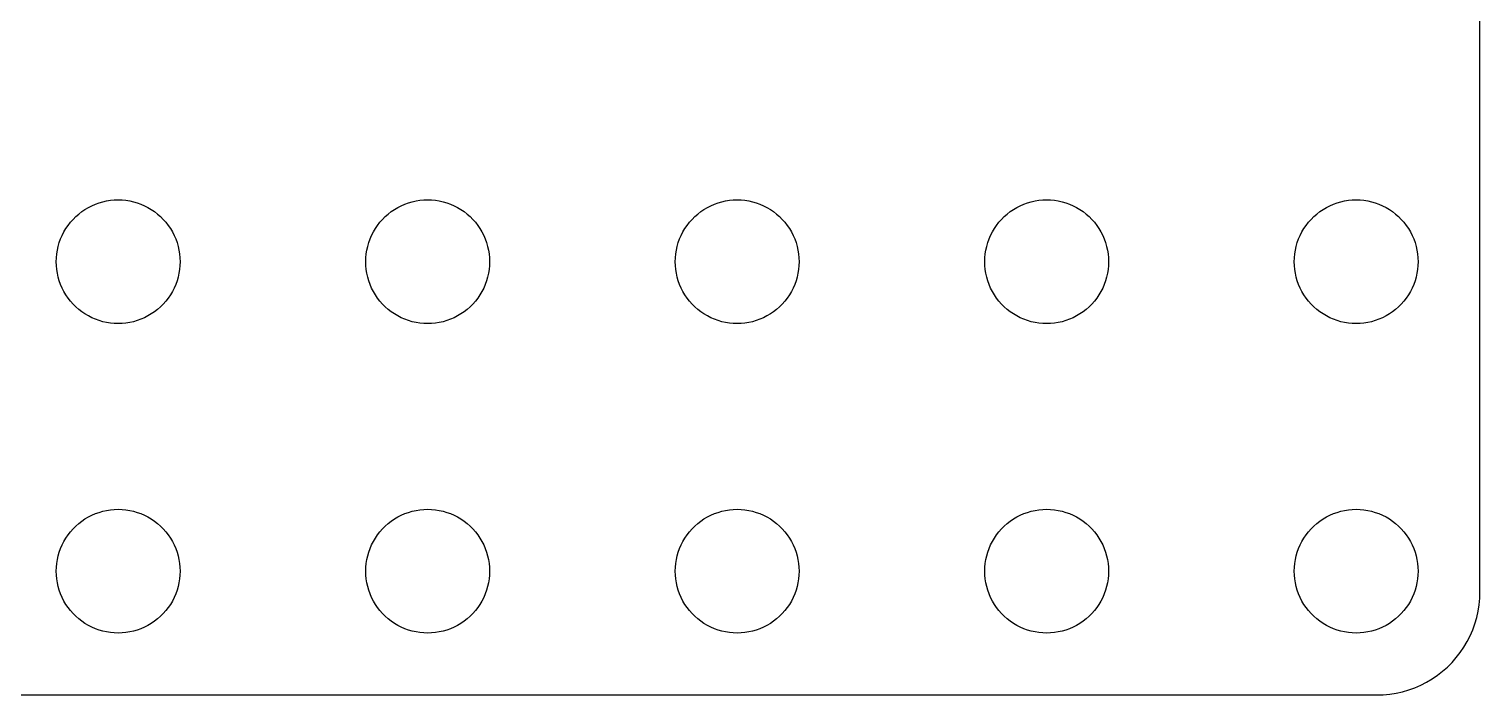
# Model space of a CAD drawing. Header units: metres. Extents: x -66 to 66, y -36 to 36.
# Drawn here: x -4.3 to 66, y -36 to -3.7 of the extents above; entities that cross this region are included whole.
import ezdxf

# ---------------------------------------------------------------- set-up
doc = ezdxf.new("R2010")
doc.units = ezdxf.units.M

msp = doc.modelspace()

# ---------------------------------------------------------------- linework, layer by layer
for p, q in [((66, -31), (66, 31)), ((-1.91226, -12.6884), (-1.76335, -12.5729)), ((-1.76335, -12.5729), (-1.60747, -12.467)), ((-1.60747, -12.467), (-1.44525, -12.3711)), ((-1.44525, -12.3711), (-1.27733, -12.2855)), ((-1.27733, -12.2855), (-1.10437, -12.2107)), ((-1.10437, -12.2107), (-0.927048, -12.1468)), ((-0.927048, -12.1468), (-0.746063, -12.0942)), ((-0.746063, -12.0942), (-0.562134, -12.0531)), ((-0.562134, -12.0531), (-0.375992, -12.0237)), ((-0.375992, -12.0237), (-0.18837, -12.0059)), ((-0.18837, -12.0059), (0, -12)), ((0, -12), (0.18837, -12.0059)), ((0.18837, -12.0059), (0.375992, -12.0237)), ((0.375992, -12.0237), (0.562134, -12.0531)), ((0.562134, -12.0531), (0.746063, -12.0942)), ((0.746063, -12.0942), (0.927048, -12.1468)), ((0.927048, -12.1468), (1.10437, -12.2107)), ((1.10437, -12.2107), (1.27733, -12.2855)), ((1.27733, -12.2855), (1.44525, -12.3711)), ((1.44525, -12.3711), (1.60747, -12.467)), ((1.60747, -12.467), (1.76335, -12.5729)), ((1.76335, -12.5729), (1.91226, -12.6884)), ((13.0877, -12.6884), (13.2366, -12.5729)), ((13.2366, -12.5729), (13.3925, -12.467)), ((13.3925, -12.467), (13.5547, -12.3711)), ((13.5547, -12.3711), (13.7227, -12.2855)), ((13.7227, -12.2855), (13.8956, -12.2107)), ((13.8956, -12.2107), (14.0729, -12.1468)), ((14.0729, -12.1468), (14.2539, -12.0942)), ((14.2539, -12.0942), (14.4379, -12.0531)), ((14.4379, -12.0531), (14.624, -12.0237)), ((14.624, -12.0237), (14.8116, -12.0059)), ((14.8116, -12.0059), (15, -12)), ((15, -12), (15.1884, -12.0059)), ((15.1884, -12.0059), (15.376, -12.0237)), ((15.376, -12.0237), (15.5621, -12.0531)), ((15.5621, -12.0531), (15.7461, -12.0942)), ((15.7461, -12.0942), (15.927, -12.1468)), ((15.927, -12.1468), (16.1044, -12.2107)), ((16.1044, -12.2107), (16.2773, -12.2855)), ((16.2773, -12.2855), (16.4453, -12.3711)), ((16.4453, -12.3711), (16.6075, -12.467)), ((16.6075, -12.467), (16.7634, -12.5729)), ((16.7634, -12.5729), (16.9123, -12.6884)), ((28.0877, -12.6884), (28.2366, -12.5729)), ((28.2366, -12.5729), (28.3925, -12.467)), ((28.3925, -12.467), (28.5547, -12.3711)), ((28.5547, -12.3711), (28.7227, -12.2855)), ((28.7227, -12.2855), (28.8956, -12.2107)), ((28.8956, -12.2107), (29.0729, -12.1468)), ((29.0729, -12.1468), (29.2539, -12.0942)), ((29.2539, -12.0942), (29.4379, -12.0531)), ((29.4379, -12.0531), (29.624, -12.0237)), ((29.624, -12.0237), (29.8116, -12.0059)), ((29.8116, -12.0059), (30, -12)), ((30, -12), (30.1884, -12.0059)), ((30.1884, -12.0059), (30.376, -12.0237)), ((30.376, -12.0237), (30.5621, -12.0531)), ((30.5621, -12.0531), (30.7461, -12.0942)), ((30.7461, -12.0942), (30.927, -12.1468)), ((30.927, -12.1468), (31.1044, -12.2107)), ((31.1044, -12.2107), (31.2773, -12.2855)), ((31.2773, -12.2855), (31.4453, -12.3711)), ((31.4453, -12.3711), (31.6075, -12.467)), ((31.6075, -12.467), (31.7634, -12.5729)), ((31.7634, -12.5729), (31.9123, -12.6884)), ((43.0877, -12.6884), (43.2366, -12.5729)), ((43.2366, -12.5729), (43.3925, -12.467)), ((43.3925, -12.467), (43.5547, -12.3711)), ((43.5547, -12.3711), (43.7227, -12.2855)), ((43.7227, -12.2855), (43.8956, -12.2107)), ((43.8956, -12.2107), (44.0729, -12.1468)), ((44.0729, -12.1468), (44.2539, -12.0942)), ((44.2539, -12.0942), (44.4379, -12.0531)), ((44.4379, -12.0531), (44.624, -12.0237)), ((44.624, -12.0237), (44.8116, -12.0059)), ((44.8116, -12.0059), (45, -12)), ((45, -12), (45.1884, -12.0059)), ((45.1884, -12.0059), (45.376, -12.0237)), ((45.376, -12.0237), (45.5621, -12.0531)), ((45.5621, -12.0531), (45.7461, -12.0942)), ((45.7461, -12.0942), (45.927, -12.1468)), ((45.927, -12.1468), (46.1044, -12.2107)), ((46.1044, -12.2107), (46.2773, -12.2855)), ((46.2773, -12.2855), (46.4453, -12.3711)), ((46.4453, -12.3711), (46.6075, -12.467)), ((46.6075, -12.467), (46.7634, -12.5729)), ((46.7634, -12.5729), (46.9123, -12.6884)), ((58.0877, -12.6884), (58.2366, -12.5729)), ((58.2366, -12.5729), (58.3925, -12.467)), ((58.3925, -12.467), (58.5547, -12.3711)), ((58.5547, -12.3711), (58.7227, -12.2855)), ((58.7227, -12.2855), (58.8956, -12.2107)), ((58.8956, -12.2107), (59.0729, -12.1468)), ((59.0729, -12.1468), (59.2539, -12.0942)), ((59.2539, -12.0942), (59.4379, -12.0531)), ((59.4379, -12.0531), (59.624, -12.0237)), ((59.624, -12.0237), (59.8116, -12.0059)), ((59.8116, -12.0059), (60, -12)), ((60, -12), (60.1884, -12.0059)), ((60.1884, -12.0059), (60.376, -12.0237)), ((60.376, -12.0237), (60.5621, -12.0531)), ((60.5621, -12.0531), (60.7461, -12.0942)), ((60.7461, -12.0942), (60.927, -12.1468)), ((60.927, -12.1468), (61.1044, -12.2107)), ((61.1044, -12.2107), (61.2773, -12.2855)), ((61.2773, -12.2855), (61.4453, -12.3711)), ((61.4453, -12.3711), (61.6075, -12.467)), ((61.6075, -12.467), (61.7634, -12.5729)), ((61.7634, -12.5729), (61.9123, -12.6884)), ((-2.53297, -13.3925), (-2.42705, -13.2366)), ((-2.42705, -13.2366), (-2.31154, -13.0877)), ((-2.31154, -13.0877), (-2.1869, -12.9464)), ((-2.1869, -12.9464), (-2.05363, -12.8131)), ((-2.05363, -12.8131), (-1.91226, -12.6884)), ((1.91226, -12.6884), (2.05363, -12.8131)), ((2.05363, -12.8131), (2.1869, -12.9464)), ((2.1869, -12.9464), (2.31154, -13.0877)), ((2.31154, -13.0877), (2.42705, -13.2366)), ((2.42705, -13.2366), (2.53297, -13.3925)), ((12.467, -13.3925), (12.5729, -13.2366)), ((12.5729, -13.2366), (12.6884, -13.0877)), ((12.6884, -13.0877), (12.8131, -12.9464)), ((12.8131, -12.9464), (12.9464, -12.8131)), ((12.9464, -12.8131), (13.0877, -12.6884)), ((16.9123, -12.6884), (17.0536, -12.8131)), ((17.0536, -12.8131), (17.1869, -12.9464)), ((17.1869, -12.9464), (17.3115, -13.0877)), ((17.3115, -13.0877), (17.427, -13.2366)), ((17.427, -13.2366), (17.533, -13.3925)), ((27.467, -13.3925), (27.5729, -13.2366)), ((27.5729, -13.2366), (27.6884, -13.0877)), ((27.6884, -13.0877), (27.8131, -12.9464)), ((27.8131, -12.9464), (27.9464, -12.8131)), ((27.9464, -12.8131), (28.0877, -12.6884)), ((31.9123, -12.6884), (32.0536, -12.8131)), ((32.0536, -12.8131), (32.1869, -12.9464)), ((32.1869, -12.9464), (32.3115, -13.0877)), ((32.3115, -13.0877), (32.427, -13.2366)), ((32.427, -13.2366), (32.533, -13.3925)), ((42.467, -13.3925), (42.5729, -13.2366)), ((42.5729, -13.2366), (42.6885, -13.0877)), ((42.6885, -13.0877), (42.8131, -12.9464)), ((42.8131, -12.9464), (42.9464, -12.8131)), ((42.9464, -12.8131), (43.0877, -12.6884)), ((46.9123, -12.6884), (47.0536, -12.8131)), ((47.0536, -12.8131), (47.1869, -12.9464)), ((47.1869, -12.9464), (47.3115, -13.0877)), ((47.3115, -13.0877), (47.427, -13.2366)), ((47.427, -13.2366), (47.533, -13.3925)), ((57.467, -13.3925), (57.5729, -13.2366)), ((57.5729, -13.2366), (57.6885, -13.0877)), ((57.6885, -13.0877), (57.8131, -12.9464)), ((57.8131, -12.9464), (57.9464, -12.8131)), ((57.9464, -12.8131), (58.0877, -12.6884)), ((61.9123, -12.6884), (62.0536, -12.8131)), ((62.0536, -12.8131), (62.1869, -12.9464)), ((62.1869, -12.9464), (62.3115, -13.0877)), ((62.3115, -13.0877), (62.427, -13.2366)), ((62.427, -13.2366), (62.533, -13.3925)), ((-2.85316, -14.0729), (-2.78932, -13.8956)), ((-2.78932, -13.8956), (-2.71448, -13.7227)), ((-2.71448, -13.7227), (-2.62891, -13.5547)), ((-2.62891, -13.5547), (-2.53297, -13.3925)), ((2.53297, -13.3925), (2.62891, -13.5547)), ((2.62891, -13.5547), (2.71448, -13.7227)), ((2.71448, -13.7227), (2.78932, -13.8956)), ((2.78932, -13.8956), (2.85316, -14.0729)), ((12.1468, -14.0729), (12.2107, -13.8956)), ((12.2107, -13.8956), (12.2855, -13.7227)), ((12.2855, -13.7227), (12.3711, -13.5547)), ((12.3711, -13.5547), (12.467, -13.3925)), ((17.533, -13.3925), (17.6289, -13.5547)), ((17.6289, -13.5547), (17.7145, -13.7227)), ((17.7145, -13.7227), (17.7893, -13.8956)), ((17.7893, -13.8956), (17.8532, -14.0729)), ((27.1468, -14.0729), (27.2107, -13.8956)), ((27.2107, -13.8956), (27.2855, -13.7227)), ((27.2855, -13.7227), (27.3711, -13.5547)), ((27.3711, -13.5547), (27.467, -13.3925)), ((32.533, -13.3925), (32.6289, -13.5547)), ((32.6289, -13.5547), (32.7145, -13.7227)), ((32.7145, -13.7227), (32.7893, -13.8956)), ((32.7893, -13.8956), (32.8532, -14.0729)), ((42.1468, -14.0729), (42.2107, -13.8956)), ((42.2107, -13.8956), (42.2855, -13.7227)), ((42.2855, -13.7227), (42.3711, -13.5547)), ((42.3711, -13.5547), (42.467, -13.3925)), ((47.533, -13.3925), (47.6289, -13.5547)), ((47.6289, -13.5547), (47.7145, -13.7227)), ((47.7145, -13.7227), (47.7893, -13.8956)), ((47.7893, -13.8956), (47.8532, -14.0729)), ((57.1468, -14.0729), (57.2107, -13.8956)), ((57.2107, -13.8956), (57.2855, -13.7227)), ((57.2855, -13.7227), (57.3711, -13.5547)), ((57.3711, -13.5547), (57.467, -13.3925)), ((62.533, -13.3925), (62.6289, -13.5547)), ((62.6289, -13.5547), (62.7145, -13.7227)), ((62.7145, -13.7227), (62.7893, -13.8956)), ((62.7893, -13.8956), (62.8532, -14.0729)), ((-2.99408, -14.8116), (-2.97633, -14.624)), ((-2.97633, -14.624), (-2.94685, -14.4379)), ((-2.94685, -14.4379), (-2.90575, -14.2539)), ((-2.90575, -14.2539), (-2.85316, -14.0729)), ((2.85316, -14.0729), (2.90575, -14.2539)), ((2.90575, -14.2539), (2.94685, -14.4379)), ((2.94685, -14.4379), (2.97633, -14.624)), ((2.97633, -14.624), (2.99408, -14.8116)), ((12.0059, -14.8116), (12.0237, -14.624)), ((12.0237, -14.624), (12.0531, -14.4379)), ((12.0531, -14.4379), (12.0942, -14.2539)), ((12.0942, -14.2539), (12.1468, -14.0729)), ((17.8532, -14.0729), (17.9057, -14.2539)), ((17.9057, -14.2539), (17.9469, -14.4379)), ((17.9469, -14.4379), (17.9763, -14.624)), ((17.9763, -14.624), (17.9941, -14.8116)), ((27.0059, -14.8116), (27.0237, -14.624)), ((27.0237, -14.624), (27.0531, -14.4379)), ((27.0531, -14.4379), (27.0942, -14.2539)), ((27.0942, -14.2539), (27.1468, -14.0729)), ((32.8532, -14.0729), (32.9057, -14.2539)), ((32.9057, -14.2539), (32.9469, -14.4379)), ((32.9469, -14.4379), (32.9763, -14.624)), ((32.9763, -14.624), (32.9941, -14.8116)), ((42.0059, -14.8116), (42.0237, -14.624)), ((42.0237, -14.624), (42.0531, -14.4379)), ((42.0531, -14.4379), (42.0942, -14.2539)), ((42.0942, -14.2539), (42.1468, -14.0729)), ((47.8532, -14.0729), (47.9057, -14.2539)), ((47.9057, -14.2539), (47.9469, -14.4379)), ((47.9469, -14.4379), (47.9763, -14.624)), ((47.9763, -14.624), (47.9941, -14.8116)), ((57.0059, -14.8116), (57.0237, -14.624)), ((57.0237, -14.624), (57.0531, -14.4379)), ((57.0531, -14.4379), (57.0942, -14.2539)), ((57.0942, -14.2539), (57.1468, -14.0729)), ((62.8532, -14.0729), (62.9057, -14.2539)), ((62.9057, -14.2539), (62.9469, -14.4379)), ((62.9469, -14.4379), (62.9763, -14.624)), ((62.9763, -14.624), (62.9941, -14.8116)), ((-3, -15), (-2.99408, -14.8116)), ((-2.99408, -15.1884), (-3, -15)), ((-2.97633, -15.376), (-2.99408, -15.1884)), ((-2.94685, -15.5621), (-2.97633, -15.376)), ((2.97633, -15.376), (2.94685, -15.5621)), ((2.99408, -15.1884), (2.97633, -15.376)), ((2.99408, -14.8116), (3, -15)), ((3, -15), (2.99408, -15.1884)), ((12, -15), (12.0059, -14.8116)), ((12.0059, -15.1884), (12, -15)), ((12.0237, -15.376), (12.0059, -15.1884)), ((12.0531, -15.5621), (12.0237, -15.376)), ((17.9763, -15.376), (17.9469, -15.5621)), ((17.9941, -15.1884), (17.9763, -15.376)), ((17.9941, -14.8116), (18, -15)), ((18, -15), (17.9941, -15.1884)), ((27, -15), (27.0059, -14.8116)), ((27.0059, -15.1884), (27, -15)), ((27.0237, -15.376), (27.0059, -15.1884)), ((27.0531, -15.5621), (27.0237, -15.376)), ((32.9763, -15.376), (32.9469, -15.5621)), ((32.9941, -15.1884), (32.9763, -15.376)), ((32.9941, -14.8116), (33, -15)), ((33, -15), (32.9941, -15.1884)), ((42, -15), (42.0059, -14.8116)), ((42.0059, -15.1884), (42, -15)), ((42.0237, -15.376), (42.0059, -15.1884)), ((42.0531, -15.5621), (42.0237, -15.376)), ((47.9763, -15.376), (47.9469, -15.5621)), ((47.9941, -15.1884), (47.9763, -15.376)), ((47.9941, -14.8116), (48, -15)), ((48, -15), (47.9941, -15.1884)), ((57, -15), (57.0059, -14.8116)), ((57.0059, -15.1884), (57, -15)), ((57.0237, -15.376), (57.0059, -15.1884)), ((57.0531, -15.5621), (57.0237, -15.376)), ((62.9763, -15.376), (62.9469, -15.5621)), ((62.9941, -15.1884), (62.9763, -15.376)), ((62.9941, -14.8116), (63, -15)), ((63, -15), (62.9941, -15.1884)), ((-2.90575, -15.7461), (-2.94685, -15.5621)), ((-2.85316, -15.927), (-2.90575, -15.7461)), ((-2.78932, -16.1044), (-2.85316, -15.927)), ((-2.71448, -16.2773), (-2.78932, -16.1044)), ((2.78932, -16.1044), (2.71448, -16.2773)), ((2.85316, -15.927), (2.78932, -16.1044)), ((2.90575, -15.7461), (2.85316, -15.927)), ((2.94685, -15.5621), (2.90575, -15.7461)), ((12.0942, -15.7461), (12.0531, -15.5621)), ((12.1468, -15.927), (12.0942, -15.7461)), ((12.2107, -16.1044), (12.1468, -15.927)), ((12.2855, -16.2773), (12.2107, -16.1044)), ((17.7893, -16.1044), (17.7145, -16.2773)), ((17.8532, -15.927), (17.7893, -16.1044)), ((17.9057, -15.7461), (17.8532, -15.927)), ((17.9469, -15.5621), (17.9057, -15.7461)), ((27.0942, -15.7461), (27.0531, -15.5621)), ((27.1468, -15.927), (27.0942, -15.7461)), ((27.2107, -16.1044), (27.1468, -15.927)), ((27.2855, -16.2773), (27.2107, -16.1044)), ((32.7893, -16.1044), (32.7145, -16.2773)), ((32.8532, -15.927), (32.7893, -16.1044)), ((32.9057, -15.7461), (32.8532, -15.927)), ((32.9469, -15.5621), (32.9057, -15.7461)), ((42.0942, -15.7461), (42.0531, -15.5621)), ((42.1468, -15.927), (42.0942, -15.7461)), ((42.2107, -16.1044), (42.1468, -15.927)), ((42.2855, -16.2773), (42.2107, -16.1044)), ((47.7893, -16.1044), (47.7145, -16.2773)), ((47.8532, -15.927), (47.7893, -16.1044)), ((47.9057, -15.7461), (47.8532, -15.927)), ((47.9469, -15.5621), (47.9057, -15.7461)), ((57.0942, -15.7461), (57.0531, -15.5621)), ((57.1468, -15.927), (57.0942, -15.7461)), ((57.2107, -16.1044), (57.1468, -15.927)), ((57.2855, -16.2773), (57.2107, -16.1044)), ((62.7893, -16.1044), (62.7145, -16.2773)), ((62.8532, -15.927), (62.7893, -16.1044)), ((62.9057, -15.7461), (62.8532, -15.927)), ((62.9469, -15.5621), (62.9057, -15.7461)), ((-2.62891, -16.4453), (-2.71448, -16.2773)), ((-2.53297, -16.6075), (-2.62891, -16.4453)), ((-2.42705, -16.7634), (-2.53297, -16.6075)), ((-2.31154, -16.9123), (-2.42705, -16.7634)), ((2.42705, -16.7634), (2.31154, -16.9123)), ((2.53297, -16.6075), (2.42705, -16.7634)), ((2.62891, -16.4453), (2.53297, -16.6075)), ((2.71448, -16.2773), (2.62891, -16.4453)), ((12.3711, -16.4453), (12.2855, -16.2773)), ((12.467, -16.6075), (12.3711, -16.4453)), ((12.5729, -16.7634), (12.467, -16.6075)), ((12.6884, -16.9123), (12.5729, -16.7634)), ((17.427, -16.7634), (17.3115, -16.9123)), ((17.533, -16.6075), (17.427, -16.7634)), ((17.6289, -16.4453), (17.533, -16.6075)), ((17.7145, -16.2773), (17.6289, -16.4453)), ((27.3711, -16.4453), (27.2855, -16.2773)), ((27.467, -16.6075), (27.3711, -16.4453)), ((27.5729, -16.7634), (27.467, -16.6075)), ((27.6884, -16.9123), (27.5729, -16.7634)), ((32.427, -16.7634), (32.3115, -16.9123)), ((32.533, -16.6075), (32.427, -16.7634)), ((32.6289, -16.4453), (32.533, -16.6075)), ((32.7145, -16.2773), (32.6289, -16.4453)), ((42.3711, -16.4453), (42.2855, -16.2773)), ((42.467, -16.6075), (42.3711, -16.4453)), ((42.5729, -16.7634), (42.467, -16.6075)), ((42.6885, -16.9123), (42.5729, -16.7634)), ((47.427, -16.7634), (47.3115, -16.9123)), ((47.533, -16.6075), (47.427, -16.7634)), ((47.6289, -16.4453), (47.533, -16.6075)), ((47.7145, -16.2773), (47.6289, -16.4453)), ((57.3711, -16.4453), (57.2855, -16.2773)), ((57.467, -16.6075), (57.3711, -16.4453)), ((57.5729, -16.7634), (57.467, -16.6075)), ((57.6885, -16.9123), (57.5729, -16.7634)), ((62.427, -16.7634), (62.3115, -16.9123)), ((62.533, -16.6075), (62.427, -16.7634)), ((62.6289, -16.4453), (62.533, -16.6075)), ((62.7145, -16.2773), (62.6289, -16.4453)), ((-2.1869, -17.0536), (-2.31154, -16.9123)), ((-2.05363, -17.1869), (-2.1869, -17.0536)), ((-1.91226, -17.3115), (-2.05363, -17.1869)), ((-1.76335, -17.427), (-1.91226, -17.3115)), ((-1.60747, -17.533), (-1.76335, -17.427)), ((-1.44525, -17.6289), (-1.60747, -17.533)), ((1.60747, -17.533), (1.44525, -17.6289)), ((1.76335, -17.427), (1.60747, -17.533)), ((1.91226, -17.3115), (1.76335, -17.427)), ((2.05363, -17.1869), (1.91226, -17.3115)), ((2.1869, -17.0536), (2.05363, -17.1869)), ((2.31154, -16.9123), (2.1869, -17.0536)), ((12.8131, -17.0536), (12.6884, -16.9123)), ((12.9464, -17.1869), (12.8131, -17.0536)), ((13.0877, -17.3115), (12.9464, -17.1869)), ((13.2366, -17.427), (13.0877, -17.3115)), ((13.3925, -17.533), (13.2366, -17.427)), ((13.5547, -17.6289), (13.3925, -17.533)), ((16.6075, -17.533), (16.4453, -17.6289)), ((16.7634, -17.427), (16.6075, -17.533)), ((16.9123, -17.3115), (16.7634, -17.427)), ((17.0536, -17.1869), (16.9123, -17.3115)), ((17.1869, -17.0536), (17.0536, -17.1869)), ((17.3115, -16.9123), (17.1869, -17.0536)), ((27.8131, -17.0536), (27.6884, -16.9123)), ((27.9464, -17.1869), (27.8131, -17.0536)), ((28.0877, -17.3115), (27.9464, -17.1869)), ((28.2366, -17.427), (28.0877, -17.3115)), ((28.3925, -17.533), (28.2366, -17.427)), ((28.5547, -17.6289), (28.3925, -17.533)), ((31.6075, -17.533), (31.4453, -17.6289)), ((31.7634, -17.427), (31.6075, -17.533)), ((31.9123, -17.3115), (31.7634, -17.427)), ((32.0536, -17.1869), (31.9123, -17.3115)), ((32.1869, -17.0536), (32.0536, -17.1869)), ((32.3115, -16.9123), (32.1869, -17.0536)), ((42.8131, -17.0536), (42.6885, -16.9123)), ((42.9464, -17.1869), (42.8131, -17.0536)), ((43.0877, -17.3115), (42.9464, -17.1869)), ((43.2366, -17.427), (43.0877, -17.3115)), ((43.3925, -17.533), (43.2366, -17.427)), ((43.5547, -17.6289), (43.3925, -17.533)), ((46.6075, -17.533), (46.4453, -17.6289)), ((46.7634, -17.427), (46.6075, -17.533)), ((46.9123, -17.3115), (46.7634, -17.427)), ((47.0536, -17.1869), (46.9123, -17.3115)), ((47.1869, -17.0536), (47.0536, -17.1869)), ((47.3115, -16.9123), (47.1869, -17.0536)), ((57.8131, -17.0536), (57.6885, -16.9123)), ((57.9464, -17.1869), (57.8131, -17.0536)), ((58.0877, -17.3115), (57.9464, -17.1869)), ((58.2366, -17.427), (58.0877, -17.3115)), ((58.3925, -17.533), (58.2366, -17.427)), ((58.5547, -17.6289), (58.3925, -17.533)), ((61.6075, -17.533), (61.4453, -17.6289)), ((61.7634, -17.427), (61.6075, -17.533)), ((61.9123, -17.3115), (61.7634, -17.427)), ((62.0536, -17.1869), (61.9123, -17.3115)), ((62.1869, -17.0536), (62.0536, -17.1869)), ((62.3115, -16.9123), (62.1869, -17.0536)), ((-1.27733, -17.7145), (-1.44525, -17.6289)), ((-1.10437, -17.7893), (-1.27733, -17.7145)), ((-0.927048, -17.8532), (-1.10437, -17.7893)), ((-0.746063, -17.9057), (-0.927048, -17.8532)), ((-0.562134, -17.9469), (-0.746063, -17.9057)), ((-0.375992, -17.9763), (-0.562134, -17.9469)), ((-0.18837, -17.9941), (-0.375992, -17.9763)), ((0, -18), (-0.18837, -17.9941)), ((0.18837, -17.9941), (0, -18)), ((0.375992, -17.9763), (0.18837, -17.9941)), ((0.562134, -17.9469), (0.375992, -17.9763)), ((0.746063, -17.9057), (0.562134, -17.9469)), ((0.927048, -17.8532), (0.746063, -17.9057)), ((1.10437, -17.7893), (0.927048, -17.8532)), ((1.27733, -17.7145), (1.10437, -17.7893)), ((1.44525, -17.6289), (1.27733, -17.7145)), ((13.7227, -17.7145), (13.5547, -17.6289)), ((13.8956, -17.7893), (13.7227, -17.7145)), ((14.0729, -17.8532), (13.8956, -17.7893)), ((14.2539, -17.9057), (14.0729, -17.8532)), ((14.4379, -17.9469), (14.2539, -17.9057)), ((14.624, -17.9763), (14.4379, -17.9469)), ((14.8116, -17.9941), (14.624, -17.9763)), ((15, -18), (14.8116, -17.9941)), ((15.1884, -17.9941), (15, -18)), ((15.376, -17.9763), (15.1884, -17.9941)), ((15.5621, -17.9469), (15.376, -17.9763)), ((15.7461, -17.9057), (15.5621, -17.9469)), ((15.927, -17.8532), (15.7461, -17.9057)), ((16.1044, -17.7893), (15.927, -17.8532)), ((16.2773, -17.7145), (16.1044, -17.7893)), ((16.4453, -17.6289), (16.2773, -17.7145)), ((28.7227, -17.7145), (28.5547, -17.6289)), ((28.8956, -17.7893), (28.7227, -17.7145)), ((29.0729, -17.8532), (28.8956, -17.7893)), ((29.2539, -17.9057), (29.0729, -17.8532)), ((29.4379, -17.9469), (29.2539, -17.9057)), ((29.624, -17.9763), (29.4379, -17.9469)), ((29.8116, -17.9941), (29.624, -17.9763)), ((30, -18), (29.8116, -17.9941)), ((30.1884, -17.9941), (30, -18)), ((30.376, -17.9763), (30.1884, -17.9941)), ((30.5621, -17.9469), (30.376, -17.9763)), ((30.7461, -17.9057), (30.5621, -17.9469)), ((30.927, -17.8532), (30.7461, -17.9057)), ((31.1044, -17.7893), (30.927, -17.8532)), ((31.2773, -17.7145), (31.1044, -17.7893)), ((31.4453, -17.6289), (31.2773, -17.7145)), ((43.7227, -17.7145), (43.5547, -17.6289)), ((43.8956, -17.7893), (43.7227, -17.7145)), ((44.0729, -17.8532), (43.8956, -17.7893)), ((44.2539, -17.9057), (44.0729, -17.8532)), ((44.4379, -17.9469), (44.2539, -17.9057)), ((44.624, -17.9763), (44.4379, -17.9469)), ((44.8116, -17.9941), (44.624, -17.9763)), ((45, -18), (44.8116, -17.9941)), ((45.1884, -17.9941), (45, -18)), ((45.376, -17.9763), (45.1884, -17.9941)), ((45.5621, -17.9469), (45.376, -17.9763)), ((45.7461, -17.9057), (45.5621, -17.9469)), ((45.927, -17.8532), (45.7461, -17.9057)), ((46.1044, -17.7893), (45.927, -17.8532)), ((46.2773, -17.7145), (46.1044, -17.7893)), ((46.4453, -17.6289), (46.2773, -17.7145)), ((58.7227, -17.7145), (58.5547, -17.6289)), ((58.8956, -17.7893), (58.7227, -17.7145)), ((59.0729, -17.8532), (58.8956, -17.7893)), ((59.2539, -17.9057), (59.0729, -17.8532)), ((59.4379, -17.9469), (59.2539, -17.9057)), ((59.624, -17.9763), (59.4379, -17.9469)), ((59.8116, -17.9941), (59.624, -17.9763)), ((60, -18), (59.8116, -17.9941)), ((60.1884, -17.9941), (60, -18)), ((60.376, -17.9763), (60.1884, -17.9941)), ((60.5621, -17.9469), (60.376, -17.9763)), ((60.7461, -17.9057), (60.5621, -17.9469)), ((60.927, -17.8532), (60.7461, -17.9057)), ((61.1044, -17.7893), (60.927, -17.8532)), ((61.2773, -17.7145), (61.1044, -17.7893)), ((61.4453, -17.6289), (61.2773, -17.7145)), ((-1.60747, -27.467), (-1.44525, -27.3711)), ((-1.44525, -27.3711), (-1.27733, -27.2855)), ((-1.27733, -27.2855), (-1.10437, -27.2107)), ((-1.10437, -27.2107), (-0.927048, -27.1468)), ((-0.927048, -27.1468), (-0.746063, -27.0942)), ((-0.746063, -27.0942), (-0.562134, -27.0531)), ((-0.562134, -27.0531), (-0.375992, -27.0237)), ((-0.375992, -27.0237), (-0.18837, -27.0059)), ((-0.18837, -27.0059), (0, -27)), ((0, -27), (0.18837, -27.0059)), ((0.18837, -27.0059), (0.375992, -27.0237)), ((0.375992, -27.0237), (0.562134, -27.0531)), ((0.562134, -27.0531), (0.746063, -27.0942)), ((0.746063, -27.0942), (0.927048, -27.1468)), ((0.927048, -27.1468), (1.10437, -27.2107)), ((1.10437, -27.2107), (1.27733, -27.2855)), ((1.27733, -27.2855), (1.44525, -27.3711)), ((1.44525, -27.3711), (1.60747, -27.467)), ((13.3925, -27.467), (13.5547, -27.3711)), ((13.5547, -27.3711), (13.7227, -27.2855)), ((13.7227, -27.2855), (13.8956, -27.2107)), ((13.8956, -27.2107), (14.0729, -27.1468)), ((14.0729, -27.1468), (14.2539, -27.0942)), ((14.2539, -27.0942), (14.4379, -27.0531)), ((14.4379, -27.0531), (14.624, -27.0237)), ((14.624, -27.0237), (14.8116, -27.0059)), ((14.8116, -27.0059), (15, -27)), ((15, -27), (15.1884, -27.0059)), ((15.1884, -27.0059), (15.376, -27.0237)), ((15.376, -27.0237), (15.5621, -27.0531)), ((15.5621, -27.0531), (15.7461, -27.0942)), ((15.7461, -27.0942), (15.927, -27.1468)), ((15.927, -27.1468), (16.1044, -27.2107)), ((16.1044, -27.2107), (16.2773, -27.2855)), ((16.2773, -27.2855), (16.4453, -27.3711)), ((16.4453, -27.3711), (16.6075, -27.467)), ((28.3925, -27.467), (28.5547, -27.3711)), ((28.5547, -27.3711), (28.7227, -27.2855)), ((28.7227, -27.2855), (28.8956, -27.2107)), ((28.8956, -27.2107), (29.0729, -27.1468)), ((29.0729, -27.1468), (29.2539, -27.0942)), ((29.2539, -27.0942), (29.4379, -27.0531)), ((29.4379, -27.0531), (29.624, -27.0237)), ((29.624, -27.0237), (29.8116, -27.0059)), ((29.8116, -27.0059), (30, -27)), ((30, -27), (30.1884, -27.0059)), ((30.1884, -27.0059), (30.376, -27.0237)), ((30.376, -27.0237), (30.5621, -27.0531)), ((30.5621, -27.0531), (30.7461, -27.0942)), ((30.7461, -27.0942), (30.927, -27.1468)), ((30.927, -27.1468), (31.1044, -27.2107)), ((31.1044, -27.2107), (31.2773, -27.2855)), ((31.2773, -27.2855), (31.4453, -27.3711)), ((31.4453, -27.3711), (31.6075, -27.467)), ((43.3925, -27.467), (43.5547, -27.3711)), ((43.5547, -27.3711), (43.7227, -27.2855)), ((43.7227, -27.2855), (43.8956, -27.2107)), ((43.8956, -27.2107), (44.0729, -27.1468)), ((44.0729, -27.1468), (44.2539, -27.0942)), ((44.2539, -27.0942), (44.4379, -27.0531)), ((44.4379, -27.0531), (44.624, -27.0237)), ((44.624, -27.0237), (44.8116, -27.0059)), ((44.8116, -27.0059), (45, -27)), ((45, -27), (45.1884, -27.0059)), ((45.1884, -27.0059), (45.376, -27.0237)), ((45.376, -27.0237), (45.5621, -27.0531)), ((45.5621, -27.0531), (45.7461, -27.0942)), ((45.7461, -27.0942), (45.927, -27.1468)), ((45.927, -27.1468), (46.1044, -27.2107)), ((46.1044, -27.2107), (46.2773, -27.2855)), ((46.2773, -27.2855), (46.4453, -27.3711)), ((46.4453, -27.3711), (46.6075, -27.467)), ((58.3925, -27.467), (58.5547, -27.3711)), ((58.5547, -27.3711), (58.7227, -27.2855)), ((58.7227, -27.2855), (58.8956, -27.2107)), ((58.8956, -27.2107), (59.0729, -27.1468)), ((59.0729, -27.1468), (59.2539, -27.0942)), ((59.2539, -27.0942), (59.4379, -27.0531)), ((59.4379, -27.0531), (59.624, -27.0237)), ((59.624, -27.0237), (59.8116, -27.0059)), ((59.8116, -27.0059), (60, -27)), ((60, -27), (60.1884, -27.0059)), ((60.1884, -27.0059), (60.376, -27.0237)), ((60.376, -27.0237), (60.5621, -27.0531)), ((60.5621, -27.0531), (60.7461, -27.0942)), ((60.7461, -27.0942), (60.927, -27.1468)), ((60.927, -27.1468), (61.1044, -27.2107)), ((61.1044, -27.2107), (61.2773, -27.2855)), ((61.2773, -27.2855), (61.4453, -27.3711)), ((61.4453, -27.3711), (61.6075, -27.467)), ((-2.42705, -28.2366), (-2.31154, -28.0877)), ((-2.31154, -28.0877), (-2.1869, -27.9464)), ((-2.1869, -27.9464), (-2.05363, -27.8131)), ((-2.05363, -27.8131), (-1.91226, -27.6884)), ((-1.91226, -27.6884), (-1.76335, -27.5729)), ((-1.76335, -27.5729), (-1.60747, -27.467)), ((1.60747, -27.467), (1.76335, -27.5729)), ((1.76335, -27.5729), (1.91226, -27.6884)), ((1.91226, -27.6884), (2.05363, -27.8131)), ((2.05363, -27.8131), (2.1869, -27.9464)), ((2.1869, -27.9464), (2.31154, -28.0877)), ((2.31154, -28.0877), (2.42705, -28.2366)), ((12.5729, -28.2366), (12.6884, -28.0877)), ((12.6884, -28.0877), (12.8131, -27.9464)), ((12.8131, -27.9464), (12.9464, -27.8131)), ((12.9464, -27.8131), (13.0877, -27.6884)), ((13.0877, -27.6884), (13.2366, -27.5729)), ((13.2366, -27.5729), (13.3925, -27.467)), ((16.6075, -27.467), (16.7634, -27.5729)), ((16.7634, -27.5729), (16.9123, -27.6884)), ((16.9123, -27.6884), (17.0536, -27.8131)), ((17.0536, -27.8131), (17.1869, -27.9464)), ((17.1869, -27.9464), (17.3115, -28.0877)), ((17.3115, -28.0877), (17.427, -28.2366)), ((27.5729, -28.2366), (27.6884, -28.0877)), ((27.6884, -28.0877), (27.8131, -27.9464)), ((27.8131, -27.9464), (27.9464, -27.8131)), ((27.9464, -27.8131), (28.0877, -27.6884)), ((28.0877, -27.6884), (28.2366, -27.5729)), ((28.2366, -27.5729), (28.3925, -27.467)), ((31.6075, -27.467), (31.7634, -27.5729)), ((31.7634, -27.5729), (31.9123, -27.6884)), ((31.9123, -27.6884), (32.0536, -27.8131)), ((32.0536, -27.8131), (32.1869, -27.9464)), ((32.1869, -27.9464), (32.3115, -28.0877)), ((32.3115, -28.0877), (32.427, -28.2366)), ((42.5729, -28.2366), (42.6885, -28.0877)), ((42.6885, -28.0877), (42.8131, -27.9464)), ((42.8131, -27.9464), (42.9464, -27.8131)), ((42.9464, -27.8131), (43.0877, -27.6884)), ((43.0877, -27.6884), (43.2366, -27.5729)), ((43.2366, -27.5729), (43.3925, -27.467)), ((46.6075, -27.467), (46.7634, -27.5729)), ((46.7634, -27.5729), (46.9123, -27.6884)), ((46.9123, -27.6884), (47.0536, -27.8131)), ((47.0536, -27.8131), (47.1869, -27.9464)), ((47.1869, -27.9464), (47.3115, -28.0877)), ((47.3115, -28.0877), (47.427, -28.2366)), ((57.5729, -28.2366), (57.6885, -28.0877)), ((57.6885, -28.0877), (57.8131, -27.9464)), ((57.8131, -27.9464), (57.9464, -27.8131)), ((57.9464, -27.8131), (58.0877, -27.6884)), ((58.0877, -27.6884), (58.2366, -27.5729)), ((58.2366, -27.5729), (58.3925, -27.467)), ((61.6075, -27.467), (61.7634, -27.5729)), ((61.7634, -27.5729), (61.9123, -27.6884)), ((61.9123, -27.6884), (62.0536, -27.8131)), ((62.0536, -27.8131), (62.1869, -27.9464)), ((62.1869, -27.9464), (62.3115, -28.0877)), ((62.3115, -28.0877), (62.427, -28.2366)), ((-2.78932, -28.8956), (-2.71448, -28.7227)), ((-2.71448, -28.7227), (-2.62891, -28.5547)), ((-2.62891, -28.5547), (-2.53297, -28.3925)), ((-2.53297, -28.3925), (-2.42705, -28.2366)), ((2.42705, -28.2366), (2.53297, -28.3925)), ((2.53297, -28.3925), (2.62891, -28.5547)), ((2.62891, -28.5547), (2.71448, -28.7227)), ((2.71448, -28.7227), (2.78932, -28.8956)), ((12.2107, -28.8956), (12.2855, -28.7227)), ((12.2855, -28.7227), (12.3711, -28.5547)), ((12.3711, -28.5547), (12.467, -28.3925)), ((12.467, -28.3925), (12.5729, -28.2366)), ((17.427, -28.2366), (17.533, -28.3925)), ((17.533, -28.3925), (17.6289, -28.5547)), ((17.6289, -28.5547), (17.7145, -28.7227)), ((17.7145, -28.7227), (17.7893, -28.8956)), ((27.2107, -28.8956), (27.2855, -28.7227)), ((27.2855, -28.7227), (27.3711, -28.5547)), ((27.3711, -28.5547), (27.467, -28.3925)), ((27.467, -28.3925), (27.5729, -28.2366)), ((32.427, -28.2366), (32.533, -28.3925)), ((32.533, -28.3925), (32.6289, -28.5547)), ((32.6289, -28.5547), (32.7145, -28.7227)), ((32.7145, -28.7227), (32.7893, -28.8956)), ((42.2107, -28.8956), (42.2855, -28.7227)), ((42.2855, -28.7227), (42.3711, -28.5547)), ((42.3711, -28.5547), (42.467, -28.3925)), ((42.467, -28.3925), (42.5729, -28.2366)), ((47.427, -28.2366), (47.533, -28.3925)), ((47.533, -28.3925), (47.6289, -28.5547)), ((47.6289, -28.5547), (47.7145, -28.7227)), ((47.7145, -28.7227), (47.7893, -28.8956)), ((57.2107, -28.8956), (57.2855, -28.7227)), ((57.2855, -28.7227), (57.3711, -28.5547)), ((57.3711, -28.5547), (57.467, -28.3925)), ((57.467, -28.3925), (57.5729, -28.2366)), ((62.427, -28.2366), (62.533, -28.3925)), ((62.533, -28.3925), (62.6289, -28.5547)), ((62.6289, -28.5547), (62.7145, -28.7227)), ((62.7145, -28.7227), (62.7893, -28.8956)), ((-2.97633, -29.624), (-2.94685, -29.4379)), ((-2.94685, -29.4379), (-2.90575, -29.2539)), ((-2.90575, -29.2539), (-2.85316, -29.0729)), ((-2.85316, -29.0729), (-2.78932, -28.8956)), ((2.78932, -28.8956), (2.85316, -29.0729)), ((2.85316, -29.0729), (2.90575, -29.2539)), ((2.90575, -29.2539), (2.94685, -29.4379)), ((2.94685, -29.4379), (2.97633, -29.624)), ((12.0237, -29.624), (12.0531, -29.4379)), ((12.0531, -29.4379), (12.0942, -29.2539)), ((12.0942, -29.2539), (12.1468, -29.0729)), ((12.1468, -29.0729), (12.2107, -28.8956)), ((17.7893, -28.8956), (17.8532, -29.0729)), ((17.8532, -29.0729), (17.9057, -29.2539)), ((17.9057, -29.2539), (17.9469, -29.4379)), ((17.9469, -29.4379), (17.9763, -29.624)), ((27.0237, -29.624), (27.0531, -29.4379)), ((27.0531, -29.4379), (27.0942, -29.2539)), ((27.0942, -29.2539), (27.1468, -29.0729)), ((27.1468, -29.0729), (27.2107, -28.8956)), ((32.7893, -28.8956), (32.8532, -29.0729)), ((32.8532, -29.0729), (32.9057, -29.2539)), ((32.9057, -29.2539), (32.9469, -29.4379)), ((32.9469, -29.4379), (32.9763, -29.624)), ((42.0237, -29.624), (42.0531, -29.4379)), ((42.0531, -29.4379), (42.0942, -29.2539)), ((42.0942, -29.2539), (42.1468, -29.0729)), ((42.1468, -29.0729), (42.2107, -28.8956)), ((47.7893, -28.8956), (47.8532, -29.0729)), ((47.8532, -29.0729), (47.9057, -29.2539)), ((47.9057, -29.2539), (47.9469, -29.4379)), ((47.9469, -29.4379), (47.9763, -29.624)), ((57.0237, -29.624), (57.0531, -29.4379)), ((57.0531, -29.4379), (57.0942, -29.2539)), ((57.0942, -29.2539), (57.1468, -29.0729)), ((57.1468, -29.0729), (57.2107, -28.8956)), ((62.7893, -28.8956), (62.8532, -29.0729)), ((62.8532, -29.0729), (62.9057, -29.2539)), ((62.9057, -29.2539), (62.9469, -29.4379)), ((62.9469, -29.4379), (62.9763, -29.624)), ((-3, -30), (-2.99408, -29.8116)), ((-2.99408, -30.1884), (-3, -30)), ((-2.99408, -29.8116), (-2.97633, -29.624)), ((-2.97633, -30.376), (-2.99408, -30.1884)), ((2.97633, -29.624), (2.99408, -29.8116)), ((2.99408, -30.1884), (2.97633, -30.376)), ((2.99408, -29.8116), (3, -30)), ((3, -30), (2.99408, -30.1884)), ((12, -30), (12.0059, -29.8116)), ((12.0059, -30.1884), (12, -30)), ((12.0059, -29.8116), (12.0237, -29.624)), ((12.0237, -30.376), (12.0059, -30.1884)), ((17.9763, -29.624), (17.9941, -29.8116)), ((17.9941, -30.1884), (17.9763, -30.376)), ((17.9941, -29.8116), (18, -30)), ((18, -30), (17.9941, -30.1884)), ((27, -30), (27.0059, -29.8116)), ((27.0059, -30.1884), (27, -30)), ((27.0059, -29.8116), (27.0237, -29.624)), ((27.0237, -30.376), (27.0059, -30.1884)), ((32.9763, -29.624), (32.9941, -29.8116)), ((32.9941, -30.1884), (32.9763, -30.376)), ((32.9941, -29.8116), (33, -30)), ((33, -30), (32.9941, -30.1884)), ((42, -30), (42.0059, -29.8116)), ((42.0059, -30.1884), (42, -30)), ((42.0059, -29.8116), (42.0237, -29.624)), ((42.0237, -30.376), (42.0059, -30.1884)), ((47.9763, -29.624), (47.9941, -29.8116)), ((47.9941, -30.1884), (47.9763, -30.376)), ((47.9941, -29.8116), (48, -30)), ((48, -30), (47.9941, -30.1884)), ((57, -30), (57.0059, -29.8116)), ((57.0059, -30.1884), (57, -30)), ((57.0059, -29.8116), (57.0237, -29.624)), ((57.0237, -30.376), (57.0059, -30.1884)), ((62.9763, -29.624), (62.9941, -29.8116)), ((62.9941, -30.1884), (62.9763, -30.376)), ((62.9941, -29.8116), (63, -30)), ((63, -30), (62.9941, -30.1884)), ((-2.94685, -30.5621), (-2.97633, -30.376)), ((-2.90575, -30.7461), (-2.94685, -30.5621)), ((-2.85316, -30.927), (-2.90575, -30.7461)), ((-2.78932, -31.1044), (-2.85316, -30.927)), ((2.85316, -30.927), (2.78932, -31.1044)), ((2.90575, -30.7461), (2.85316, -30.927)), ((2.94685, -30.5621), (2.90575, -30.7461)), ((2.97633, -30.376), (2.94685, -30.5621)), ((12.0531, -30.5621), (12.0237, -30.376)), ((12.0942, -30.7461), (12.0531, -30.5621)), ((12.1468, -30.927), (12.0942, -30.7461)), ((12.2107, -31.1044), (12.1468, -30.927)), ((17.8532, -30.927), (17.7893, -31.1044)), ((17.9057, -30.7461), (17.8532, -30.927)), ((17.9469, -30.5621), (17.9057, -30.7461)), ((17.9763, -30.376), (17.9469, -30.5621)), ((27.0531, -30.5621), (27.0237, -30.376)), ((27.0942, -30.7461), (27.0531, -30.5621)), ((27.1468, -30.927), (27.0942, -30.7461)), ((27.2107, -31.1044), (27.1468, -30.927)), ((32.8532, -30.927), (32.7893, -31.1044)), ((32.9057, -30.7461), (32.8532, -30.927)), ((32.9469, -30.5621), (32.9057, -30.7461)), ((32.9763, -30.376), (32.9469, -30.5621)), ((42.0531, -30.5621), (42.0237, -30.376)), ((42.0942, -30.7461), (42.0531, -30.5621)), ((42.1468, -30.927), (42.0942, -30.7461)), ((42.2107, -31.1044), (42.1468, -30.927)), ((47.8532, -30.927), (47.7893, -31.1044)), ((47.9057, -30.7461), (47.8532, -30.927)), ((47.9469, -30.5621), (47.9057, -30.7461)), ((47.9763, -30.376), (47.9469, -30.5621)), ((57.0531, -30.5621), (57.0237, -30.376)), ((57.0942, -30.7461), (57.0531, -30.5621)), ((57.1468, -30.927), (57.0942, -30.7461)), ((57.2107, -31.1044), (57.1468, -30.927)), ((62.8532, -30.927), (62.7893, -31.1044)), ((62.9057, -30.7461), (62.8532, -30.927)), ((62.9469, -30.5621), (62.9057, -30.7461)), ((62.9763, -30.376), (62.9469, -30.5621)), ((-2.71448, -31.2773), (-2.78932, -31.1044)), ((-2.62891, -31.4453), (-2.71448, -31.2773)), ((-2.53297, -31.6075), (-2.62891, -31.4453)), ((-2.42705, -31.7634), (-2.53297, -31.6075)), ((2.53297, -31.6075), (2.42705, -31.7634)), ((2.62891, -31.4453), (2.53297, -31.6075)), ((2.71448, -31.2773), (2.62891, -31.4453)), ((2.78932, -31.1044), (2.71448, -31.2773)), ((12.2855, -31.2773), (12.2107, -31.1044)), ((12.3711, -31.4453), (12.2855, -31.2773)), ((12.467, -31.6075), (12.3711, -31.4453)), ((12.5729, -31.7634), (12.467, -31.6075)), ((17.533, -31.6075), (17.427, -31.7634)), ((17.6289, -31.4453), (17.533, -31.6075)), ((17.7145, -31.2773), (17.6289, -31.4453)), ((17.7893, -31.1044), (17.7145, -31.2773)), ((27.2855, -31.2773), (27.2107, -31.1044)), ((27.3711, -31.4453), (27.2855, -31.2773)), ((27.467, -31.6075), (27.3711, -31.4453)), ((27.5729, -31.7634), (27.467, -31.6075)), ((32.533, -31.6075), (32.427, -31.7634)), ((32.6289, -31.4453), (32.533, -31.6075)), ((32.7145, -31.2773), (32.6289, -31.4453)), ((32.7893, -31.1044), (32.7145, -31.2773)), ((42.2855, -31.2773), (42.2107, -31.1044)), ((42.3711, -31.4453), (42.2855, -31.2773)), ((42.467, -31.6075), (42.3711, -31.4453)), ((42.5729, -31.7634), (42.467, -31.6075)), ((47.533, -31.6075), (47.427, -31.7634)), ((47.6289, -31.4453), (47.533, -31.6075)), ((47.7145, -31.2773), (47.6289, -31.4453)), ((47.7893, -31.1044), (47.7145, -31.2773)), ((57.2855, -31.2773), (57.2107, -31.1044)), ((57.3711, -31.4453), (57.2855, -31.2773)), ((57.467, -31.6075), (57.3711, -31.4453)), ((57.5729, -31.7634), (57.467, -31.6075)), ((62.533, -31.6075), (62.427, -31.7634)), ((62.6289, -31.4453), (62.533, -31.6075)), ((62.7145, -31.2773), (62.6289, -31.4453)), ((62.7893, -31.1044), (62.7145, -31.2773)), ((65.9114, -31.9369), (65.9606, -31.6267)), ((65.9606, -31.6267), (65.9901, -31.3139)), ((65.9901, -31.3139), (66, -31)), ((-2.31154, -31.9123), (-2.42705, -31.7634)), ((-2.1869, -32.0536), (-2.31154, -31.9123)), ((-2.05363, -32.1869), (-2.1869, -32.0536)), ((-1.91226, -32.3115), (-2.05363, -32.1869)), ((-1.76335, -32.427), (-1.91226, -32.3115)), ((1.91226, -32.3115), (1.76335, -32.427)), ((2.05363, -32.1869), (1.91226, -32.3115)), ((2.1869, -32.0536), (2.05363, -32.1869)), ((2.31154, -31.9123), (2.1869, -32.0536)), ((2.42705, -31.7634), (2.31154, -31.9123)), ((12.6884, -31.9123), (12.5729, -31.7634)), ((12.8131, -32.0536), (12.6884, -31.9123)), ((12.9464, -32.1869), (12.8131, -32.0536)), ((13.0877, -32.3115), (12.9464, -32.1869)), ((13.2366, -32.427), (13.0877, -32.3115)), ((16.9123, -32.3115), (16.7634, -32.427)), ((17.0536, -32.1869), (16.9123, -32.3115)), ((17.1869, -32.0536), (17.0536, -32.1869)), ((17.3115, -31.9123), (17.1869, -32.0536)), ((17.427, -31.7634), (17.3115, -31.9123)), ((27.6884, -31.9123), (27.5729, -31.7634)), ((27.8131, -32.0536), (27.6884, -31.9123)), ((27.9464, -32.1869), (27.8131, -32.0536)), ((28.0877, -32.3115), (27.9464, -32.1869)), ((28.2366, -32.427), (28.0877, -32.3115)), ((31.9123, -32.3115), (31.7634, -32.427)), ((32.0536, -32.1869), (31.9123, -32.3115)), ((32.1869, -32.0536), (32.0536, -32.1869)), ((32.3115, -31.9123), (32.1869, -32.0536)), ((32.427, -31.7634), (32.3115, -31.9123)), ((42.6885, -31.9123), (42.5729, -31.7634)), ((42.8131, -32.0536), (42.6885, -31.9123)), ((42.9464, -32.1869), (42.8131, -32.0536)), ((43.0877, -32.3115), (42.9464, -32.1869)), ((43.2366, -32.427), (43.0877, -32.3115)), ((46.9123, -32.3115), (46.7634, -32.427)), ((47.0536, -32.1869), (46.9123, -32.3115)), ((47.1869, -32.0536), (47.0536, -32.1869)), ((47.3115, -31.9123), (47.1869, -32.0536)), ((47.427, -31.7634), (47.3115, -31.9123)), ((57.6885, -31.9123), (57.5729, -31.7634)), ((57.8131, -32.0536), (57.6885, -31.9123)), ((57.9464, -32.1869), (57.8131, -32.0536)), ((58.0877, -32.3115), (57.9464, -32.1869)), ((58.2366, -32.427), (58.0877, -32.3115)), ((61.9123, -32.3115), (61.7634, -32.427)), ((62.0536, -32.1869), (61.9123, -32.3115)), ((62.1869, -32.0536), (62.0536, -32.1869)), ((62.3115, -31.9123), (62.1869, -32.0536)), ((62.427, -31.7634), (62.3115, -31.9123)), ((65.7553, -32.5451), (65.8429, -32.2435)), ((65.8429, -32.2435), (65.9114, -31.9369)), ((-1.60747, -32.533), (-1.76335, -32.427)), ((-1.44525, -32.6289), (-1.60747, -32.533)), ((-1.27733, -32.7145), (-1.44525, -32.6289)), ((-1.10437, -32.7893), (-1.27733, -32.7145)), ((-0.927048, -32.8532), (-1.10437, -32.7893)), ((-0.746063, -32.9057), (-0.927048, -32.8532)), ((-0.562134, -32.9469), (-0.746063, -32.9057)), ((-0.375992, -32.9763), (-0.562134, -32.9469)), ((-0.18837, -32.9941), (-0.375992, -32.9763)), ((0, -33), (-0.18837, -32.9941)), ((0.18837, -32.9941), (0, -33)), ((0.375992, -32.9763), (0.18837, -32.9941)), ((0.562134, -32.9469), (0.375992, -32.9763)), ((0.746063, -32.9057), (0.562134, -32.9469)), ((0.927048, -32.8532), (0.746063, -32.9057)), ((1.10437, -32.7893), (0.927048, -32.8532)), ((1.27733, -32.7145), (1.10437, -32.7893)), ((1.44525, -32.6289), (1.27733, -32.7145)), ((1.60747, -32.533), (1.44525, -32.6289)), ((1.76335, -32.427), (1.60747, -32.533)), ((13.3925, -32.533), (13.2366, -32.427)), ((13.5547, -32.6289), (13.3925, -32.533)), ((13.7227, -32.7145), (13.5547, -32.6289)), ((13.8956, -32.7893), (13.7227, -32.7145)), ((14.0729, -32.8532), (13.8956, -32.7893)), ((14.2539, -32.9057), (14.0729, -32.8532)), ((14.4379, -32.9469), (14.2539, -32.9057)), ((14.624, -32.9763), (14.4379, -32.9469)), ((14.8116, -32.9941), (14.624, -32.9763)), ((15, -33), (14.8116, -32.9941)), ((15.1884, -32.9941), (15, -33)), ((15.376, -32.9763), (15.1884, -32.9941)), ((15.5621, -32.9469), (15.376, -32.9763)), ((15.7461, -32.9057), (15.5621, -32.9469)), ((15.927, -32.8532), (15.7461, -32.9057)), ((16.1044, -32.7893), (15.927, -32.8532)), ((16.2773, -32.7145), (16.1044, -32.7893)), ((16.4453, -32.6289), (16.2773, -32.7145)), ((16.6075, -32.533), (16.4453, -32.6289)), ((16.7634, -32.427), (16.6075, -32.533)), ((28.3925, -32.533), (28.2366, -32.427)), ((28.5547, -32.6289), (28.3925, -32.533)), ((28.7227, -32.7145), (28.5547, -32.6289)), ((28.8956, -32.7893), (28.7227, -32.7145)), ((29.0729, -32.8532), (28.8956, -32.7893)), ((29.2539, -32.9057), (29.0729, -32.8532)), ((29.4379, -32.9469), (29.2539, -32.9057)), ((29.624, -32.9763), (29.4379, -32.9469)), ((29.8116, -32.9941), (29.624, -32.9763)), ((30, -33), (29.8116, -32.9941)), ((30.1884, -32.9941), (30, -33)), ((30.376, -32.9763), (30.1884, -32.9941)), ((30.5621, -32.9469), (30.376, -32.9763)), ((30.7461, -32.9057), (30.5621, -32.9469)), ((30.927, -32.8532), (30.7461, -32.9057)), ((31.1044, -32.7893), (30.927, -32.8532)), ((31.2773, -32.7145), (31.1044, -32.7893)), ((31.4453, -32.6289), (31.2773, -32.7145)), ((31.6075, -32.533), (31.4453, -32.6289)), ((31.7634, -32.427), (31.6075, -32.533)), ((43.3925, -32.533), (43.2366, -32.427)), ((43.5547, -32.6289), (43.3925, -32.533)), ((43.7227, -32.7145), (43.5547, -32.6289)), ((43.8956, -32.7893), (43.7227, -32.7145)), ((44.0729, -32.8532), (43.8956, -32.7893)), ((44.2539, -32.9057), (44.0729, -32.8532)), ((44.4379, -32.9469), (44.2539, -32.9057)), ((44.624, -32.9763), (44.4379, -32.9469)), ((44.8116, -32.9941), (44.624, -32.9763)), ((45, -33), (44.8116, -32.9941)), ((45.1884, -32.9941), (45, -33)), ((45.376, -32.9763), (45.1884, -32.9941)), ((45.5621, -32.9469), (45.376, -32.9763)), ((45.7461, -32.9057), (45.5621, -32.9469)), ((45.927, -32.8532), (45.7461, -32.9057)), ((46.1044, -32.7893), (45.927, -32.8532)), ((46.2773, -32.7145), (46.1044, -32.7893)), ((46.4453, -32.6289), (46.2773, -32.7145)), ((46.6075, -32.533), (46.4453, -32.6289)), ((46.7634, -32.427), (46.6075, -32.533)), ((58.3925, -32.533), (58.2366, -32.427)), ((58.5547, -32.6289), (58.3925, -32.533)), ((58.7227, -32.7145), (58.5547, -32.6289)), ((58.8956, -32.7893), (58.7227, -32.7145)), ((59.0729, -32.8532), (58.8956, -32.7893)), ((59.2539, -32.9057), (59.0729, -32.8532)), ((59.4379, -32.9469), (59.2539, -32.9057)), ((59.624, -32.9763), (59.4379, -32.9469)), ((59.8116, -32.9941), (59.624, -32.9763)), ((60, -33), (59.8116, -32.9941)), ((60.1884, -32.9941), (60, -33)), ((60.376, -32.9763), (60.1884, -32.9941)), ((60.5621, -32.9469), (60.376, -32.9763)), ((60.7461, -32.9057), (60.5621, -32.9469)), ((60.927, -32.8532), (60.7461, -32.9057)), ((61.1044, -32.7893), (60.927, -32.8532)), ((61.2773, -32.7145), (61.1044, -32.7893)), ((61.4453, -32.6289), (61.2773, -32.7145)), ((61.6075, -32.533), (61.4453, -32.6289)), ((61.7634, -32.427), (61.6075, -32.533)), ((65.5241, -33.1289), (65.6489, -32.8406)), ((65.6489, -32.8406), (65.7553, -32.5451)), ((65.0451, -33.9389), (65.2216, -33.6791)), ((65.2216, -33.6791), (65.3815, -33.4088)), ((65.3815, -33.4088), (65.5241, -33.1289)), ((64.4227, -34.6448), (64.6448, -34.4227)), ((64.6448, -34.4227), (64.8526, -34.1871)), ((64.8526, -34.1871), (65.0451, -33.9389)), ((63.6791, -35.2216), (63.9389, -35.0451)), ((63.9389, -35.0451), (64.1871, -34.8526)), ((64.1871, -34.8526), (64.4227, -34.6448)), ((61.9369, -35.9114), (62.2435, -35.8429)), ((62.2435, -35.8429), (62.5451, -35.7553)), ((62.5451, -35.7553), (62.8406, -35.6489)), ((62.8406, -35.6489), (63.1289, -35.5241)), ((63.1289, -35.5241), (63.4088, -35.3815)), ((63.4088, -35.3815), (63.6791, -35.2216)), ((-61, -36), (61, -36)), ((61, -36), (61.3139, -35.9901)), ((61.3139, -35.9901), (61.6267, -35.9606)), ((61.6267, -35.9606), (61.9369, -35.9114))]:
    msp.add_line(p, q)

doc.saveas('drawing.dxf')
